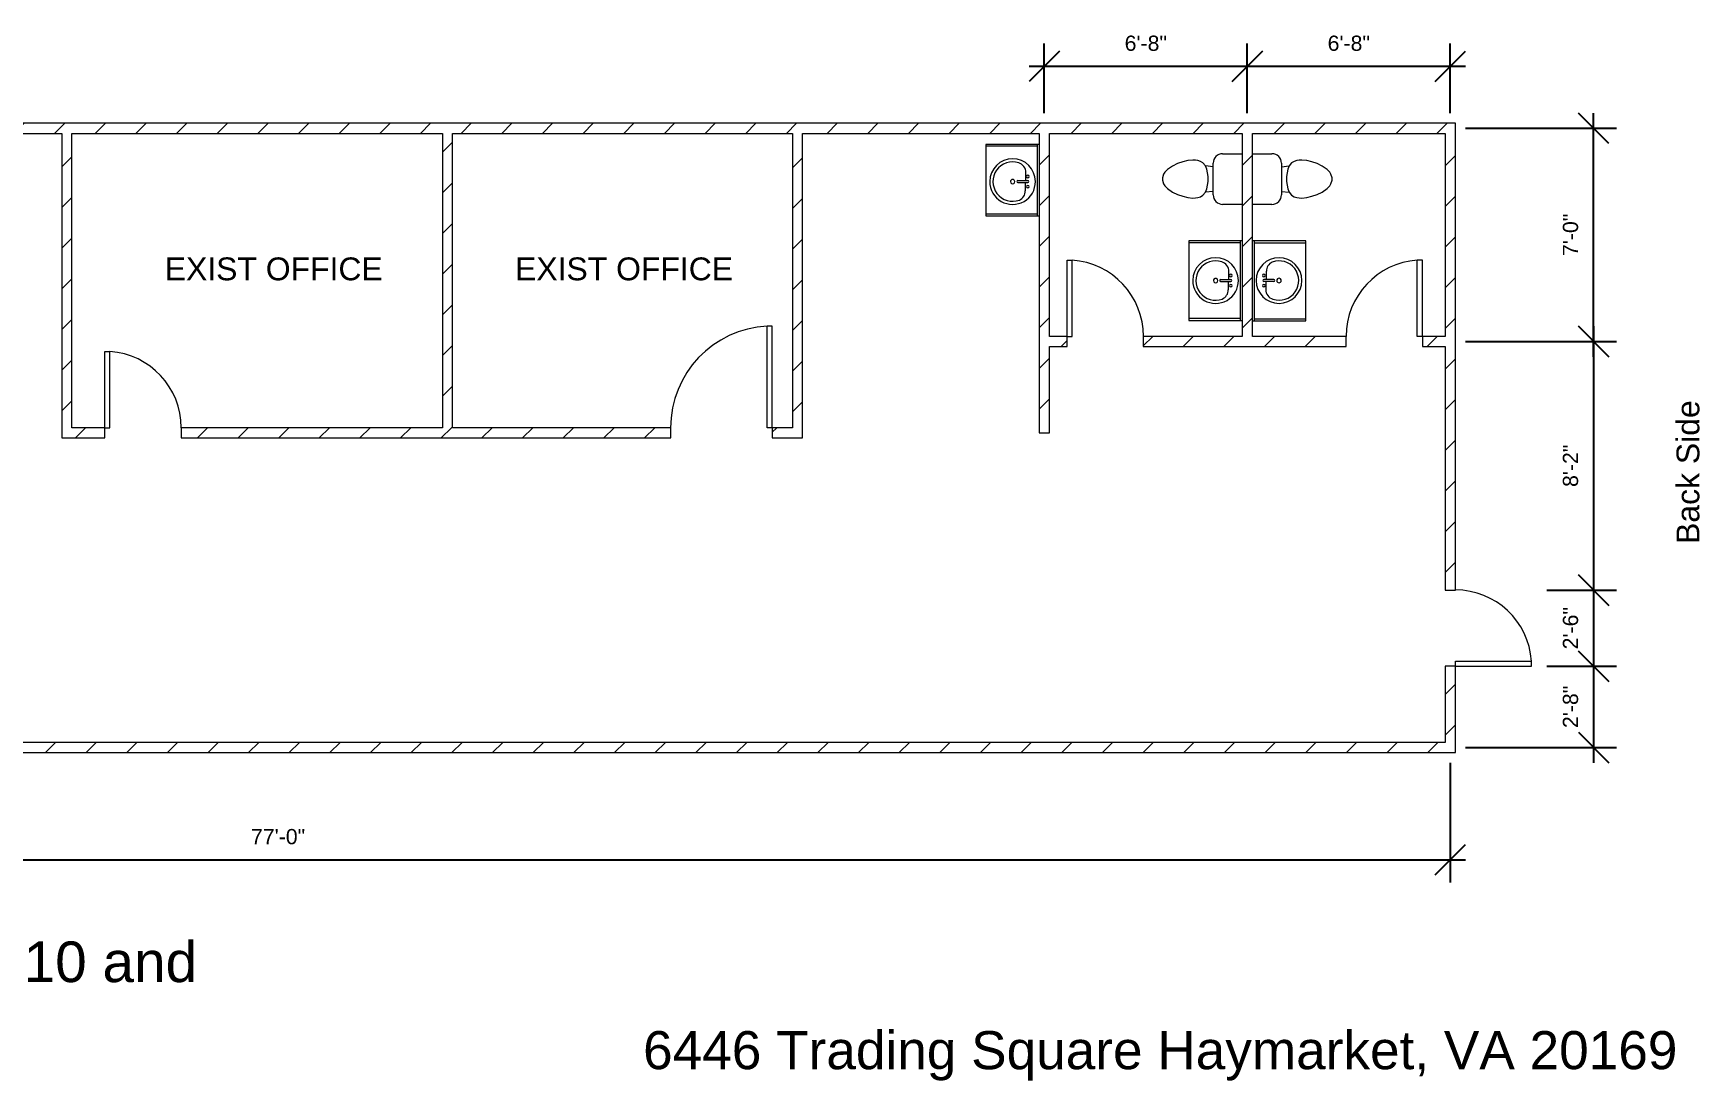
# Model space of a CAD drawing. Header units: inches. Extents: x -626 to 494, y -342 to 350.
# Drawn here: x -162 to 494, y -63 to 350 of the extents above; entities that cross this region are included whole.
import ezdxf

# ---------------------------------------------------------------- set-up
doc = ezdxf.new("R2010")
doc.units = ezdxf.units.IN
doc.header["$MEASUREMENT"] = 0
for name, color, linetype, lineweight in [('A-ANNO-DIMS', 211, 'Continuous', 9), ('A-DOOR', 31, 'Continuous', 13), ('A-WALL', 113, 'Continuous', 13), ('G-ANNO-TEXT', 231, 'Continuous', 9), ('P-SANR-FIXT', 6, 'Continuous', 9), ('Q-CASE', 31, 'Continuous', 9)]:
    doc.layers.add(name, color=color, linetype=linetype, lineweight=lineweight)
doc.styles.add('Arial', font='arial.ttf', dxfattribs={"height": 6})
doc.styles.add('Arial_1', font='arial.ttf', dxfattribs={"height": 9})
doc.dimstyles.new('Linear_-_3_32__Arial', dxfattribs={"dimscale": 12, "dimtxt": 6, "dimasz": 1, "dimexe": 0.75, "dimexo": 0.5, "dimgap": 0.5, "dimtad": 1, "dimdec": 5, "dimrnd": 0.03125, "dimzin": 1, "dimdsep": 46, "dimlunit": 4, "dimtxsty": 'Arial', "dimblk1": 'OBLIQUE', "dimblk2": 'OBLIQUE', "dimsah": 1, "dimcen": 0.09, "dimdle": 0.5, "dimazin": 0, "dimtfac": 1, "dimtdec": 5, "dimtix": 1, "dimtmove": 0, "dimatfit": 3, "dimfxl": 1, "dimtvp": 1, "dimtfill": 1, "dimfrac": 2, "dimtolj": 1, "dimtzin": 0, "dimarcsym": 2})
pattern_1 = [(45, (0, 0), (-8.01223, 8.01223), [])]

# ---------------------------------------------------------------- blocks, each defined once
blk = doc.blocks.new('Single-Flush - 30_ x 80_-358581-Level 1')
at = {"layer": 'A-DOOR', "lineweight": 20}
for p, q in [((13, -2), (13, -32)), ((15, -2), (13, -2)), ((15, -2), (15, -32)), ((15, -32), (13, -32))]:
    blk.add_line(p, q, dxfattribs=at)
at = {"layer": 'A-DOOR', "lineweight": 9}
blk.add_arc((15, -2), 30.07, 180, 266.18593, dxfattribs=at)
blk = doc.blocks.new('Single-Flush - 40_ x 84_-360238-Level 1')
at = {"layer": 'A-DOOR', "lineweight": 20}
for p, q in [((18, 2), (18, 42.02)), ((20, 42.02), (18, 42.02)), ((20, 2), (20, 42.02)), ((20, 2), (18, 2))]:
    blk.add_line(p, q, dxfattribs=at)
at = {"layer": 'A-DOOR', "lineweight": 9}
blk.add_arc((20, 2), 40.07, 92.86122, 180, dxfattribs=at)
blk = doc.blocks.new('Single-Flush - 30_ x 80_-360239-Level 1')
at = {"layer": 'A-DOOR', "lineweight": 20}
for p, q in [((13, 2), (13, 32)), ((15, 32), (13, 32)), ((15, 2), (15, 32)), ((15, 2), (13, 2))]:
    blk.add_line(p, q, dxfattribs=at)
at = {"layer": 'A-DOOR', "lineweight": 9}
blk.add_arc((15, 2), 30.07, 93.81407, 180, dxfattribs=at)
blk = doc.blocks.new('TR_Countertop_w_sink_4838 - 21_ Deep-360159-Level 1')
at = {"layer": 'Q-CASE'}
for p, q in [((-12.56, 23), (-43.94, 23)), ((-43.94, 23), (-43.94, 2)), ((-43.19, 2.75), (-43.19, 23)), ((-13.31, 2.75), (-13.31, 23)), ((-12.56, 2), (-12.56, 23)), ((-43.94, 2.75), (-12.56, 2.75))]:
    blk.add_line(p, q, dxfattribs=at)
blk = doc.blocks.new('Sink-Round-Variable - 7_ Deep-360051-Level 1')
at = {"layer": 'P-SANR-FIXT'}
for p, q in [((3.43, 8.6), (0.27, 8.6)), ((3.43, 5.35), (3.43, 9.35)), ((4.18, 5.35), (4.18, 9.35)), ((4.18, 8.35), (7.44, 8.35))]:
    blk.add_line(p, q, dxfattribs=at)
for centre, radius, start, end in [((3.81, 3.35), 9, 90, 270), ((0.27, 4.6), 4, 90, 163.10768), ((1.81, 9.35), 0.5, 360, 180), ((1.81, 9.35), 0.5, 180, 0), ((3.81, 9.35), 0.375, 0, 180), ((3.81, 3.35), 9, 270, 90), ((5.81, 9.35), 0.5, 360, 180), ((5.81, 9.35), 0.5, 180, 360), ((7.44, 4.35), 4, 24.43137, 90), ((3.81, 3.35), 7.75, 161.86871, 20.02955), ((3.81, 3.35), 0.875, 90, 270), ((3.81, 5.35), 0.375, 180, 360), ((3.81, 3.35), 0.875, 270, 90)]:
    blk.add_arc(centre, radius, start, end, dxfattribs=at)
blk = doc.blocks.new('TR_Countertop_w_sink_4838 - 21_ Deep-360169-Level 1')
at = {"layer": 'Q-CASE'}
for p, q in [((-12.4, 23), (-43.94, 23)), ((-43.94, 23), (-43.94, 2)), ((-43.19, 2.75), (-43.19, 23)), ((-13.15, 2.75), (-13.15, 23)), ((-12.4, 2), (-12.4, 23)), ((-43.94, 2.75), (-12.4, 2.75))]:
    blk.add_line(p, q, dxfattribs=at)
blk = doc.blocks.new('Toilet-Domestic-3D - Toilet-Domestic-3D-361105-Level 1')
at = {"layer": 'P-SANR-FIXT'}
for p, q in [((-9.98, 11.75), (-9.98, 19.48)), ((9.98, 19.48), (9.98, 11.75)), ((6.25, 8.02), (-6.25, 8.02)), ((-4.86, 8.02), (-5.21, 5)), ((4.86, 8.02), (5.21, 5)), ((-7.41, 1), (-7.5, 0)), ((-7.5, 0), (-7.33, -1.99)), ((-7.24, 2), (-7.41, 1)), ((-6.97, 3), (-7.24, 2)), ((-6.4, 4), (-6.97, 3)), ((-5.21, 5), (-6.4, 4)), ((-3.84, 5.5), (-5.21, 5)), ((-1, 6), (-3.84, 5.5)), ((1, 6), (-1, 6)), ((3.84, 5.5), (1, 6)), ((5.21, 5), (3.84, 5.5)), ((6.4, 4), (5.21, 5)), ((6.97, 3), (6.4, 4)), ((7.24, 2), (6.97, 3)), ((7.41, 1), (7.24, 2)), ((7.33, -1.99), (7.5, 0)), ((7.5, 0), (7.41, 1)), ((-7.33, -1.99), (-6.79, -4)), ((-6.79, -4), (-6.06, -6)), ((-6.06, -6), (-5.13, -8)), ((5.13, -8), (6.06, -6)), ((6.06, -6), (6.79, -4)), ((6.79, -4), (7.33, -1.99)), ((-5.13, -8), (-3.74, -10)), ((-3.74, -10), (-2.74, -11)), ((-2.74, -11), (-1.87, -11.5)), ((-1.87, -11.5), (-0.5, -12)), ((-0.5, -12), (0.5, -12)), ((0.5, -12), (1.87, -11.5)), ((1.87, -11.5), (2.74, -11)), ((2.74, -11), (3.74, -10)), ((3.74, -10), (5.13, -8))]:
    blk.add_line(p, q, dxfattribs=at)
for centre, start, end in [((-6.25, 11.75), 180, 270), ((6.25, 11.75), 270, 360)]:
    blk.add_arc(centre, 3.73, start, end, dxfattribs=at)
blk = doc.blocks.new('TR_Countertop_w_sink_4838 - 21_ Deep-361700-Level 1')
at = {"layer": 'Q-CASE'}
for p, q in [((-15.75, 23), (-43.94, 23)), ((-43.94, 23), (-43.94, 2)), ((-43.19, 2.75), (-43.19, 23)), ((-16.5, 2.75), (-16.5, 23)), ((-15.75, 2), (-15.75, 23)), ((-43.94, 2.75), (-15.75, 2.75))]:
    blk.add_line(p, q, dxfattribs=at)
blk = doc.blocks.new('_Oblique')
at = {"color": 0, "linetype": 'ByBlock', "lineweight": -2}
blk.add_line((-0.5, -0.5), (0.5, 0.5), dxfattribs=at)
blk = doc.blocks.new('DIMBLOCK8-Level 1')
at = {"layer": 'A-ANNO-DIMS', "color": 0, "lineweight": -2, "transparency": 16777216}
for p, q in [((-527.86, 62.77), (-527.86, 15.54)), ((396.14, 62.77), (396.14, 15.54)), ((-533.86, 24.54), (402.14, 24.54))]:
    blk.add_line(p, q, dxfattribs=at)
at = {"layer": 'Defpoints', "color": 0, "transparency": 16777216}
for p in [(-527.86, 68.77), (396.14, 68.77), (396.14, 24.54)]:
    blk.add_point(p, dxfattribs=at)
at = {"layer": 'A-ANNO-DIMS', "color": 0, "lineweight": -2, "transparency": 16777216, "xscale": 12, "yscale": 12, "zscale": 12, "rotation": 180}
blk.add_blockref('_Oblique', (-527.86, 24.54), dxfattribs=at)
at = {"layer": 'A-ANNO-DIMS', "color": 0, "lineweight": -2, "transparency": 16777216, "xscale": 12, "yscale": 12, "zscale": 12}
blk.add_blockref('_Oblique', (396.14, 24.54), dxfattribs=at)
at = {"layer": 'A-ANNO-DIMS', "color": 3, "transparency": 16777216, "insert": (-65.86, 33.6), "char_height": 6, "width": 46.7875, "attachment_point": 5, "style": 'Arial'}
blk.add_mtext('\\A1;77\'-0"', dxfattribs=at)
blk = doc.blocks.new('DIMBLOCK9-Level 1')
at = {"layer": 'A-ANNO-DIMS', "color": 0, "lineweight": -2, "transparency": 16777216}
for p, q in [((236.14, 318.77), (236.14, 346.18)), ((316.14, 318.77), (316.14, 346.18)), ((230.14, 337.18), (322.14, 337.18))]:
    blk.add_line(p, q, dxfattribs=at)
at = {"layer": 'Defpoints', "color": 0, "transparency": 16777216}
for p in [(316.14, 337.18), (236.14, 312.77), (316.14, 312.77)]:
    blk.add_point(p, dxfattribs=at)
at = {"layer": 'A-ANNO-DIMS', "color": 0, "lineweight": -2, "transparency": 16777216, "xscale": 12, "yscale": 12, "zscale": 12, "rotation": 180}
blk.add_blockref('_Oblique', (236.14, 337.18), dxfattribs=at)
at = {"layer": 'A-ANNO-DIMS', "color": 0, "lineweight": -2, "transparency": 16777216, "xscale": 12, "yscale": 12, "zscale": 12}
blk.add_blockref('_Oblique', (316.14, 337.18), dxfattribs=at)
at = {"layer": 'A-ANNO-DIMS', "color": 3, "transparency": 16777216, "insert": (276.14, 346.24), "char_height": 6, "width": 38.481, "attachment_point": 5, "style": 'Arial'}
blk.add_mtext('\\A1;6\'-8"', dxfattribs=at)
blk = doc.blocks.new('DIMBLOCK10-Level 1')
at = {"layer": 'A-ANNO-DIMS', "color": 0, "lineweight": -2, "transparency": 16777216}
for p, q in [((316.14, 318.77), (316.14, 346.18)), ((396.14, 318.77), (396.14, 346.18)), ((310.14, 337.18), (402.14, 337.18))]:
    blk.add_line(p, q, dxfattribs=at)
at = {"layer": 'Defpoints', "color": 0, "transparency": 16777216}
for p in [(396.14, 337.18), (316.14, 312.77), (396.14, 312.77)]:
    blk.add_point(p, dxfattribs=at)
at = {"layer": 'A-ANNO-DIMS', "color": 0, "lineweight": -2, "transparency": 16777216, "xscale": 12, "yscale": 12, "zscale": 12, "rotation": 180}
blk.add_blockref('_Oblique', (316.14, 337.18), dxfattribs=at)
at = {"layer": 'A-ANNO-DIMS', "color": 0, "lineweight": -2, "transparency": 16777216, "xscale": 12, "yscale": 12, "zscale": 12}
blk.add_blockref('_Oblique', (396.14, 337.18), dxfattribs=at)
at = {"layer": 'A-ANNO-DIMS', "color": 3, "transparency": 16777216, "insert": (356.14, 346.24), "char_height": 6, "width": 38.481, "attachment_point": 5, "style": 'Arial'}
blk.add_mtext('\\A1;6\'-8"', dxfattribs=at)
blk = doc.blocks.new('DIMBLOCK11-Level 1')
at = {"layer": 'A-ANNO-DIMS', "color": 0, "lineweight": -2, "transparency": 16777216}
for p, q in [((452.61, 222.77), (452.61, 318.77)), ((402.14, 312.77), (461.61, 312.77)), ((402.14, 228.77), (461.61, 228.77))]:
    blk.add_line(p, q, dxfattribs=at)
at = {"layer": 'Defpoints', "color": 0, "transparency": 16777216}
for p in [(396.14, 312.77), (452.61, 312.77), (396.14, 228.77)]:
    blk.add_point(p, dxfattribs=at)
at = {"layer": 'A-ANNO-DIMS', "color": 0, "lineweight": -2, "transparency": 16777216, "xscale": 12, "yscale": 12, "zscale": 12}
for p, rotation in [((452.61, 312.77), 90), ((452.61, 228.77), 270)]:
    blk.add_blockref('_Oblique', p, dxfattribs=dict(at, rotation=rotation))
at = {"layer": 'A-ANNO-DIMS', "color": 3, "transparency": 16777216, "insert": (443.54, 270.77), "char_height": 6, "width": 25.654, "attachment_point": 5, "rotation": 90, "style": 'Arial'}
blk.add_mtext('\\A1;7\'-0"', dxfattribs=at)
blk = doc.blocks.new('DIMBLOCK12-Level 1')
at = {"layer": 'A-ANNO-DIMS', "color": 0, "lineweight": -2, "transparency": 16777216}
for p, q in [((452.61, 234.77), (452.61, 124.77)), ((402.14, 228.77), (461.61, 228.77)), ((434.14, 130.77), (461.61, 130.77))]:
    blk.add_line(p, q, dxfattribs=at)
at = {"layer": 'Defpoints', "color": 0, "transparency": 16777216}
for p in [(396.14, 228.77), (428.14, 130.77), (452.61, 130.77)]:
    blk.add_point(p, dxfattribs=at)
at = {"layer": 'A-ANNO-DIMS', "color": 0, "lineweight": -2, "transparency": 16777216, "xscale": 12, "yscale": 12, "zscale": 12}
for p, rotation in [((452.61, 228.77), 90), ((452.61, 130.77), 270)]:
    blk.add_blockref('_Oblique', p, dxfattribs=dict(at, rotation=rotation))
at = {"layer": 'A-ANNO-DIMS', "color": 3, "transparency": 16777216, "insert": (443.54, 179.77), "char_height": 6, "width": 25.654, "attachment_point": 5, "rotation": 90, "style": 'Arial'}
blk.add_mtext('\\A1;8\'-2"', dxfattribs=at)
blk = doc.blocks.new('DIMBLOCK13-Level 1')
at = {"layer": 'A-ANNO-DIMS', "color": 0, "lineweight": -2, "transparency": 16777216}
for p, q in [((452.61, 136.77), (452.61, 94.77)), ((434.14, 130.77), (461.61, 130.77)), ((434.14, 100.77), (461.61, 100.77))]:
    blk.add_line(p, q, dxfattribs=at)
at = {"layer": 'Defpoints', "color": 0, "transparency": 16777216}
for p in [(428.14, 130.77), (428.14, 100.77), (452.61, 100.77)]:
    blk.add_point(p, dxfattribs=at)
at = {"layer": 'A-ANNO-DIMS', "color": 0, "lineweight": -2, "transparency": 16777216, "xscale": 12, "yscale": 12, "zscale": 12}
for p, rotation in [((452.61, 130.77), 90), ((452.61, 100.77), 270)]:
    blk.add_blockref('_Oblique', p, dxfattribs=dict(at, rotation=rotation))
at = {"layer": 'A-ANNO-DIMS', "color": 3, "transparency": 16777216, "insert": (443.54, 115.77), "char_height": 6, "width": 25.654, "attachment_point": 5, "rotation": 90, "style": 'Arial'}
blk.add_mtext('\\A1;2\'-6"', dxfattribs=at)
blk = doc.blocks.new('DIMBLOCK14-Level 1')
at = {"layer": 'A-ANNO-DIMS', "color": 0, "lineweight": -2, "transparency": 16777216}
for p, q in [((452.61, 106.77), (452.61, 62.77)), ((434.14, 100.77), (461.61, 100.77)), ((402.14, 68.77), (461.61, 68.77))]:
    blk.add_line(p, q, dxfattribs=at)
at = {"layer": 'Defpoints', "color": 0, "transparency": 16777216}
for p in [(428.14, 100.77), (396.14, 68.77), (452.61, 68.77)]:
    blk.add_point(p, dxfattribs=at)
at = {"layer": 'A-ANNO-DIMS', "color": 0, "lineweight": -2, "transparency": 16777216, "xscale": 12, "yscale": 12, "zscale": 12}
for p, rotation in [((452.61, 100.77), 90), ((452.61, 68.77), 270)]:
    blk.add_blockref('_Oblique', p, dxfattribs=dict(at, rotation=rotation))
at = {"layer": 'A-ANNO-DIMS', "color": 3, "transparency": 16777216, "insert": (443.54, 84.77), "char_height": 6, "width": 25.654, "attachment_point": 5, "rotation": 90, "style": 'Arial'}
blk.add_mtext('\\A1;2\'-8"', dxfattribs=at)

msp = doc.modelspace()

# ---------------------------------------------------------------- hatches: boundary and pattern name
at = {"layer": 'A-WALL', "lineweight": 0}
h = msp.add_hatch(dxfattribs=at)
h.set_pattern_fill('FP_1', color=5, style=0, pattern_type=2)
h.set_pattern_definition(pattern_1)
h.paths.add_polyline_path([(398.140574, 310.765127), (398.140574, 314.765127), (-529.859426, 314.765127), (-529.859426, 310.765127), (394.140574, 310.765127)], flags=0)
h = msp.add_hatch(dxfattribs=at)
h.set_pattern_fill('FP_1', color=5, style=0, pattern_type=2)
h.set_pattern_definition(pattern_1)
h.paths.add_polyline_path([(-147.118402, 194.765127), (-147.118402, 310.765127), (-151.118402, 310.765127), (-151.118402, 194.765127)], flags=0)
h = msp.add_hatch(dxfattribs=at)
h.set_pattern_fill('FP_1', color=5, style=0, pattern_type=2)
h.set_pattern_definition(pattern_1)
h.paths.add_polyline_path([(2.881598, 194.765127), (2.881598, 310.765127), (-1.118402, 310.765127), (-1.118402, 194.765127)], flags=0)
h = msp.add_hatch(dxfattribs=at)
h.set_pattern_fill('FP_1', color=5, style=0, pattern_type=2)
h.set_pattern_definition(pattern_1)
h.paths.add_polyline_path([(140.881598, 194.765127), (140.881598, 310.765127), (136.881598, 310.765127), (136.881598, 194.765127)], flags=0)
h = msp.add_hatch(dxfattribs=at)
h.set_pattern_fill('FP_1', color=5, style=0, pattern_type=2)
h.set_pattern_definition(pattern_1)
h.paths.add_polyline_path([(238.140574, 192.765127), (238.140574, 310.765127), (234.140574, 310.765127), (234.140574, 192.765127), (236.964234, 192.765127)], flags=0)
h = msp.add_hatch(dxfattribs=at)
h.set_pattern_fill('FP_1', color=5, style=0, pattern_type=2)
h.set_pattern_definition(pattern_1)
h.paths.add_polyline_path([(318.140574, 230.765127), (318.140574, 310.765127), (314.140574, 310.765127), (314.140574, 230.765127)], flags=0)
h = msp.add_hatch(dxfattribs=at)
h.set_pattern_fill('FP_1', color=5, style=0, pattern_type=2)
h.set_pattern_definition(pattern_1)
h.paths.add_polyline_path([(394.140574, 66.765127), (398.140574, 66.765127), (398.140574, 100.765127), (394.140574, 100.765127), (394.140574, 70.765127)], flags=0)
h.paths.add_polyline_path([(398.140574, 130.765127), (398.140574, 310.765127), (394.140574, 310.765127), (394.140574, 130.765127)], flags=0)
h = msp.add_hatch(dxfattribs=at)
h.set_pattern_fill('FP_1', color=5, style=0, pattern_type=2)
h.set_pattern_definition(pattern_1)
h.paths.add_polyline_path([(394.140574, 226.765127), (394.140574, 230.765127), (385.140574, 230.765127), (385.140574, 226.765127)], flags=0)
h.paths.add_polyline_path([(355.140574, 226.765127), (355.140574, 230.765127), (275.140574, 230.765127), (275.140574, 226.765127), (308.560032, 226.765127)], flags=0)
h.paths.add_polyline_path([(238.140574, 226.765127), (245.140574, 226.765127), (245.140574, 230.765127), (238.140574, 230.765127)], flags=0)
h = msp.add_hatch(dxfattribs=at)
h.set_pattern_fill('FP_1', color=5, style=0, pattern_type=2)
h.set_pattern_definition(pattern_1)
h.paths.add_polyline_path([(140.881598, 190.765127), (140.881598, 194.765127), (128.881598, 194.765127), (128.881598, 190.765127)], flags=0)
h.paths.add_polyline_path([(-134.118402, 190.765127), (-134.118402, 194.765127), (-151.118402, 194.765127), (-151.118402, 190.765127)], flags=0)
h.paths.add_polyline_path([(-49.418957, 190.765127), (88.881598, 190.765127), (88.881598, 194.765127), (-104.118402, 194.765127), (-104.118402, 190.765127)], flags=0)
h = msp.add_hatch(dxfattribs=at)
h.set_pattern_fill('FP_1', color=5, style=0, pattern_type=2)
h.set_pattern_definition(pattern_1)
h.paths.add_polyline_path([(394.140574, 66.765127), (394.140574, 70.765127), (-529.859426, 70.765127), (-529.859426, 66.765127), (380.155829, 66.765127)], flags=0)

# ---------------------------------------------------------------- linework, layer by layer
at = {"layer": 'A-WALL', "color": 5, "lineweight": 0}
for p, q in [((398.140574, 314.765127), (-529.859426, 314.765127)), ((-525.859426, 310.765127), (-151.118402, 310.765127)), ((-151.118402, 310.765127), (-151.118402, 190.765127)), ((-147.118402, 310.765127), (-1.118402, 310.765127)), ((-147.118402, 194.765127), (-147.118402, 310.765127)), ((-1.118402, 310.765127), (-1.118402, 194.765127)), ((2.881598, 310.765127), (136.881598, 310.765127)), ((2.881598, 194.765127), (2.881598, 310.765127)), ((136.881598, 310.765127), (136.881598, 194.765127)), ((140.881598, 310.765127), (234.140574, 310.765127)), ((140.881598, 190.765127), (140.881598, 310.765127)), ((234.140574, 310.765127), (234.140574, 192.765127)), ((238.140574, 310.765127), (314.140574, 310.765127)), ((238.140574, 230.765127), (238.140574, 310.765127)), ((314.140574, 310.765127), (314.140574, 230.765127)), ((318.140574, 310.765127), (394.140574, 310.765127)), ((318.140574, 230.765127), (318.140574, 310.765127)), ((394.140574, 310.765127), (394.140574, 230.765127)), ((398.140574, 130.765127), (398.140574, 314.765127)), ((245.140574, 230.765127), (238.140574, 230.765127)), ((245.140574, 226.765127), (245.140574, 230.765127)), ((314.140574, 230.765127), (275.140574, 230.765127)), ((275.140574, 230.765127), (275.140574, 226.765127)), ((355.140574, 230.765127), (318.140574, 230.765127)), ((355.140574, 226.765127), (355.140574, 230.765127)), ((394.140574, 230.765127), (385.140574, 230.765127)), ((385.140574, 230.765127), (385.140574, 226.765127)), ((238.140574, 226.765127), (245.140574, 226.765127)), ((238.140574, 192.765127), (238.140574, 226.765127)), ((275.140574, 226.765127), (355.140574, 226.765127)), ((385.140574, 226.765127), (394.140574, 226.765127)), ((394.140574, 226.765127), (394.140574, 130.765127)), ((-151.118402, 190.765127), (-134.118402, 190.765127)), ((-134.118402, 194.765127), (-147.118402, 194.765127)), ((-134.118402, 190.765127), (-134.118402, 194.765127)), ((-1.118402, 194.765127), (-104.118402, 194.765127)), ((-104.118402, 194.765127), (-104.118402, 190.765127)), ((-104.118402, 190.765127), (88.881598, 190.765127)), ((88.881598, 194.765127), (2.881598, 194.765127)), ((88.881598, 190.765127), (88.881598, 194.765127)), ((136.881598, 194.765127), (128.881598, 194.765127)), ((128.881598, 194.765127), (128.881598, 190.765127)), ((128.881598, 190.765127), (140.881598, 190.765127)), ((234.140574, 192.765127), (238.140574, 192.765127)), ((394.140574, 130.765127), (398.140574, 130.765127)), ((394.140574, 100.765127), (394.140574, 70.765127)), ((398.140574, 100.765127), (394.140574, 100.765127)), ((398.140574, 66.765127), (398.140574, 100.765127)), ((-529.859426, 66.765127), (398.140574, 66.765127)), ((394.140574, 70.765127), (-525.859426, 70.765127))]:
    msp.add_line(p, q, dxfattribs=at)

# ---------------------------------------------------------------- block references
at = {"layer": 'A-DOOR'}
for name, p, rotation in [('Single-Flush - 30_ x 80_-358581-Level 1', (260.140574, 228.765127), 180), ('Single-Flush - 30_ x 80_-358581-Level 1', (-119.118402, 192.765127), 180), ('Single-Flush - 30_ x 80_-360239-Level 1', (396.140574, 115.765127), 269.9999999999999)]:
    msp.add_blockref(name, p, dxfattribs=dict(at, rotation=rotation))
msp.add_blockref('Single-Flush - 40_ x 84_-360238-Level 1', (108.881598, 192.765127), dxfattribs=at)
at = {"layer": 'A-WALL', "color": 5, "lineweight": 50}
msp.add_blockref('Single-Flush - 30_ x 80_-360239-Level 1', (370.140574, 228.765127), dxfattribs=at)
at = {"layer": 'P-SANR-FIXT'}
for name, p, rotation in [('Toilet-Domestic-3D - Toilet-Domestic-3D-361105-Level 1', (294.664353, 292.765127), 269.9999999999998), ('Toilet-Domestic-3D - Toilet-Domestic-3D-361105-Level 1', (337.616796, 292.765127), 89.9999999999999), ('Sink-Round-Variable - 7_ Deep-360051-Level 1', (220.287514, 295.570314), 269.9999999999999), ('Sink-Round-Variable - 7_ Deep-360051-Level 1', (300.287514, 256.570314), 269.9999999999999), ('Sink-Round-Variable - 7_ Deep-360051-Level 1', (331.993634, 248.95994), 89.9999999999999)]:
    msp.add_blockref(name, p, dxfattribs=dict(at, rotation=rotation))
at = {"layer": 'Q-CASE'}
for name, p, rotation in [('TR_Countertop_w_sink_4838 - 21_ Deep-361700-Level 1', (236.140574, 322.174905), 89.9999999999999), ('TR_Countertop_w_sink_4838 - 21_ Deep-360159-Level 1', (316.140574, 280.967062), 89.9999999999999), ('TR_Countertop_w_sink_4838 - 21_ Deep-360169-Level 1', (316.140574, 224.502513), 269.9999999999999)]:
    msp.add_blockref(name, p, dxfattribs=dict(at, rotation=rotation))

# ---------------------------------------------------------------- texts
at = {"layer": 'G-ANNO-TEXT', "color": 7, "attachment_point": 1, "style": 'Arial_1'}
for s, insert, char_height, width in [('EXIST OFFICE', (-110.525717, 261.866547), 9, 104.535), ('EXIST OFFICE', (27.545612, 261.866547), 9, 104.535), ("New Offices on Back Side 8X10 and \\P4' Corridor in the Center", (-458.046131, -7.684532), 16, 414.504), ('6446 Trading Square Haymarket, VA 20169', (78, -43), 15, 488.43524703)]:
    msp.add_mtext(s, dxfattribs=dict(at, insert=insert, char_height=char_height, width=width))
at = {"layer": 'G-ANNO-TEXT', "color": 7, "insert": (485.30025, 148.98085), "char_height": 9, "width": 69.084, "attachment_point": 1, "rotation": 90, "style": 'Arial_1'}
msp.add_mtext('Back Side', dxfattribs=at)

# ---------------------------------------------------------------- dimensions: what is measured, and where the dimension line sits
at = {"layer": 'A-ANNO-DIMS', "color": 1}
for base, p1, p2, picture, middle in [((316.140574, 337.18067), (236.140574, 312.765127), (316.140574, 312.765127), 'DIMBLOCK9-Level 1', (276.140574, 346.244108)), ((396.140574, 337.18067), (316.140574, 312.765127), (396.140574, 312.765127), 'DIMBLOCK10-Level 1', (356.140574, 346.244108)), ((396.140574, 24.538155), (-527.859426, 68.765127), (396.140574, 68.765127), 'DIMBLOCK8-Level 1', (-65.859426, 33.601593))]:
    dim = msp.add_linear_dim(base=base, p1=p1, p2=p2, dimstyle='Linear_-_3_32__Arial', override={"dimpost": '<>', "dimclrt": 3, "dimfxl": 80, "dimtfill": 0}, dxfattribs=at)
    dim.commit()
    dim.dimension.update_dxf_attribs({"geometry": picture, "text_midpoint": middle})
for base, p1, p2, picture, middle in [((452.607609, 312.765127), (396.140574, 228.765127), (396.140574, 312.765127), 'DIMBLOCK11-Level 1', (443.544171, 270.765127)), ((452.607609, 130.765127), (396.140574, 228.765127), (428.140574, 130.765127), 'DIMBLOCK12-Level 1', (443.544171, 179.765127)), ((452.607609, 100.765127), (428.140574, 130.765127), (428.140574, 100.765127), 'DIMBLOCK13-Level 1', (443.544171, 115.765127)), ((452.607609, 68.765127), (428.140574, 100.765127), (396.140574, 68.765127), 'DIMBLOCK14-Level 1', (443.544171, 84.765127))]:
    dim = msp.add_linear_dim(base=base, p1=p1, p2=p2, angle=90, dimstyle='Linear_-_3_32__Arial', override={"dimpost": '<>', "dimclrt": 3, "dimfxl": 80, "dimtfill": 0}, dxfattribs=at)
    dim.commit()
    dim.dimension.update_dxf_attribs({"geometry": picture, "text_midpoint": middle})

doc.saveas('drawing.dxf')
